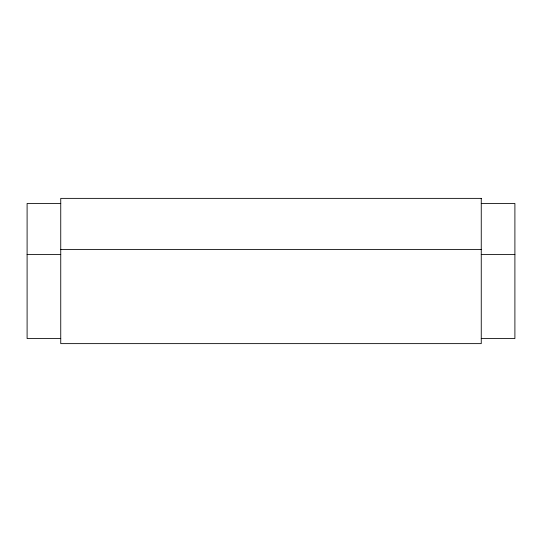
<?xml version="1.0" encoding="UTF-8"?>
<svg xmlns="http://www.w3.org/2000/svg" width="542" height="542" viewBox="0 0 542 542"><rect width="100%" height="100%" fill="white"/><g stroke="black" fill="none" stroke-linecap="round" stroke-linejoin="round"><path stroke-width="0.81" d="M60.745 203.46L27.1 203.46L27.1 338.54L60.745 338.54M481.255 203.46L514.9 203.46L514.9 338.54L481.255 338.54M60.745 249.496L481.255 249.496M27.1 254.577L60.745 254.577M481.255 254.577L514.9 254.577M481.255 198.372L60.745 198.372L60.745 343.628L481.255 343.628L481.255 198.372"/></g></svg>
